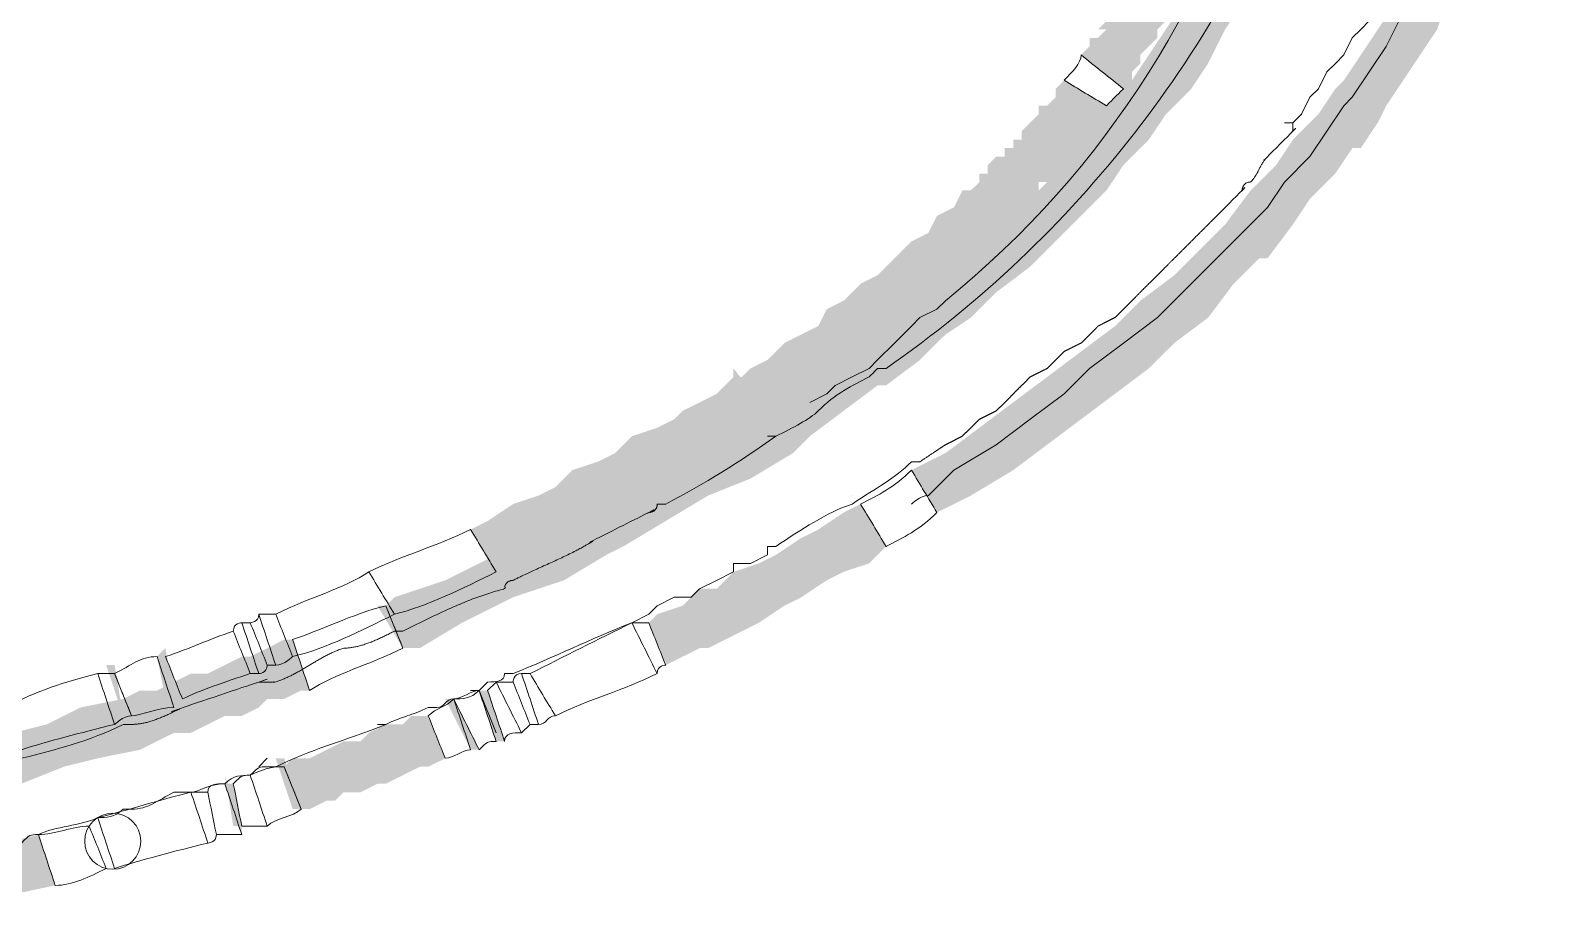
# Model space of a CAD drawing. Header units: millimetres. Extents: x -71336 to -35435, y -26189 to 22712.
# Drawn here: x -39873.334 to -39869.535, y -5449.745 to -5447.526 of the extents above; entities that cross this region are included whole.
import ezdxf
from ezdxf.enums import TextEntityAlignment as Align

# ---------------------------------------------------------------- set-up
doc = ezdxf.new("R2010")
doc.units = ezdxf.units.MM
doc.layers.add('SC - Equipment', color=7, linetype='Continuous', lineweight=13)
doc.styles.get("Standard").update_dxf_attribs({"font": 'arial.ttf', "height": 35})

# ---------------------------------------------------------------- blocks, each defined once
blk = doc.blocks.new('BARCO CLICKSHARE BUTTON WITH TEXT - SCHEMATIC')
at = {"layer": 'SC - Equipment', "lineweight": 0, "transparency": 33554687}
for points in [[(7.8563, -6.981), (7.9417, -6.9383), (8.0271, -6.8743), (8.1125, -6.8102), (8.1979, -6.7462), (8.2833, -6.6821), (8.3687, -6.6181), (8.4327, -6.5541), (8.5181, -6.49), (8.5821, -6.426), (8.6462, -6.3619), (8.6889, -6.4046), (8.6462, -6.3619), (8.6462, -6.3619), (8.7102, -6.2765), (8.7743, -6.2125), (8.817, -6.1484), (8.881, -6.0844), (8.9237, -6.0203), (8.9451, -5.999), (8.9878, -5.9349), (9.0305, -5.8709), (9.0732, -5.8069), (9.0945, -5.7428), (9.1372, -5.6788), (9.1372, -5.6361), (9.1799, -5.572), (9.2013, -5.508), (9.2226, -5.4439), (9.2439, -5.3799), (9.2653, -5.3158), (9.2653, -5.2731), (9.2866, -5.2091), (9.2866, -5.145), (9.308, -5.081), (9.308, -5.0169), (9.308, -4.9529), (9.308, -4.8889), (9.308, -4.8248), (9.308, -4.7608), (9.308, -4.6967), (9.2866, -4.6327), (9.2866, -4.6113), (9.2866, -4.5473), (9.2653, -4.4832), (9.2439, -4.4192), (9.2226, -4.3551), (9.2013, -4.2911), (9.1799, -4.2484), (9.308, -4.2057), (9.3293, -4.227), (9.3293, -4.227), (9.3507, -4.3124), (9.3507, -4.3124), (9.372, -4.3765), (9.372, -4.3765), (9.3934, -4.4405), (9.3934, -4.4405), (9.3934, -4.5046), (9.3934, -4.5046), (9.4147, -4.5686), (9.4147, -4.59), (9.4147, -4.6113), (9.4147, -4.6327), (9.4361, -4.6967), (9.4361, -4.6967), (9.4361, -4.7608), (9.4361, -4.7608), (9.4361, -4.8248), (9.4361, -4.8248), (9.4361, -4.8889), (9.4361, -4.8889), (9.4361, -4.9742), (9.4361, -4.9742), (9.4361, -5.0383), (9.4361, -5.0383), (9.4361, -5.1023), (9.4361, -5.1023), (9.4147, -5.1664), (9.4147, -5.1664), (9.4147, -5.2304), (9.4147, -5.2518), (9.3934, -5.3158), (9.3934, -5.3158), (9.3934, -5.3585), (9.3934, -5.3585), (9.372, -5.4226), (9.372, -5.4226), (9.3507, -5.4866), (9.3507, -5.4866), (9.3293, -5.5507), (9.3293, -5.5507), (9.2866, -5.6361), (9.2866, -5.6361), (9.2653, -5.7001), (9.2653, -5.7001), (9.2439, -5.7215), (9.2439, -5.7428), (9.2013, -5.8069), (9.2013, -5.8069), (9.1799, -5.8709), (9.1799, -5.8709), (9.1372, -5.9349), (9.1372, -5.9349), (9.0945, -5.999), (9.0945, -5.999), (9.0518, -6.063), (9.0518, -6.063), (9.0305, -6.1057), (9.0305, -6.1057), (8.9878, -6.1698), (8.9664, -6.1698), (8.9237, -6.2338), (8.9237, -6.2338), (8.8597, -6.2979), (8.8597, -6.2979), (8.817, -6.3619), (8.817, -6.3619), (8.7529, -6.4473), (8.7529, -6.4473), (8.7316, -6.4473), (8.7316, -6.4473), (8.6675, -6.5114), (8.6675, -6.5114), (8.6035, -6.5968), (8.6035, -6.5968), (8.5181, -6.6608), (8.5181, -6.6608), (8.454, -6.7248), (8.454, -6.7248), (8.3687, -6.7889), (8.3687, -6.7889), (8.2833, -6.8529), (8.2833, -6.8529), (8.1979, -6.917), (8.1979, -6.917), (8.1125, -6.981), (8.1125, -6.981), (8.0057, -7.0451), (7.9203, -7.0878)], [(8.9237, -4.9956), (8.9237, -5.0596), (8.9237, -5.0596), (8.9024, -5.1237), (8.9024, -5.1237), (8.9024, -5.1877), (8.9024, -5.1877), (8.881, -5.2518), (8.881, -5.2518), (8.881, -5.3158), (8.881, -5.3158), (8.881, -5.3372), (8.881, -5.3372), (8.8597, -5.4012), (8.8597, -5.4012), (8.8383, -5.4653), (8.8383, -5.4653), (8.817, -5.5293), (8.817, -5.5293), (8.7743, -5.5934), (8.7743, -5.5934), (8.7529, -5.6788), (8.7529, -5.6788), (8.7529, -5.6788), (8.7529, -5.6788), (8.7102, -5.7428), (8.7102, -5.7428), (8.6889, -5.8069), (8.6889, -5.8069), (8.6462, -5.8709), (8.6462, -5.8709), (8.6035, -5.9563), (8.6035, -5.9563), (8.5608, -6.0203), (8.5608, -6.0203), (8.5608, -6.0203), (8.5608, -6.0203), (8.4967, -6.0844), (8.4967, -6.0844), (8.454, -6.1484), (8.454, -6.1484), (8.39, -6.2125), (8.39, -6.2125), (8.3473, -6.2765), (8.3473, -6.2765), (8.2833, -6.3406), (8.2833, -6.3406), (8.2192, -6.4046), (8.2192, -6.4046), (8.1552, -6.4687), (8.1552, -6.4687), (8.0698, -6.5327), (8.0698, -6.5327), (8.0057, -6.5968), (8.0057, -6.5968), (7.9417, -6.6395), (7.9417, -6.6395), (7.8776, -6.7035), (7.8776, -6.7035), (7.7922, -6.7675), (7.7709, -6.7675), (7.6855, -6.8316), (7.6855, -6.8316), (7.6001, -6.8956), (7.6001, -6.8956), (7.5574, -6.9383), (7.5574, -6.9383), (7.4507, -7.0024), (7.3439, -7.0451), (7.2372, -7.1091), (7.1304, -7.1732), (7.0877, -7.1945), (7.0877, -7.1945), (6.981, -7.2586), (6.8529, -7.3013), (6.7248, -7.3653), (6.6181, -7.4294), (6.5754, -7.4294), (6.5327, -7.3226), (6.554, -7.3013), (6.6821, -7.2586), (6.8102, -7.1945), (6.9169, -7.1305), (7.0237, -7.0878), (7.0664, -7.0664), (7.1731, -7.0024), (7.2799, -6.9383), (7.3866, -6.8743), (7.472, -6.8316), (7.5147, -6.8743), (7.472, -6.8316), (7.5361, -6.7889), (7.5574, -6.8529), (7.5361, -6.7889), (7.6214, -6.7248), (7.7068, -6.6608), (7.7922, -6.6181), (7.8776, -6.5541), (7.9203, -6.5114), (7.9844, -6.4473), (8.0698, -6.3833), (8.1338, -6.3192), (8.1979, -6.2552), (8.2406, -6.1911), (8.3046, -6.1271), (8.3473, -6.063), (8.4113, -5.999), (8.454, -5.9349), (8.454, -5.9349), (8.4967, -5.8709), (8.5394, -5.8069), (8.5608, -5.7428), (8.6035, -5.6788), (8.6248, -5.6361), (8.6462, -5.6147), (8.6675, -5.5507), (8.6889, -5.4866), (8.7102, -5.4226), (8.7316, -5.3585), (8.7529, -5.3158), (8.7529, -5.2945), (8.7743, -5.2304), (8.7743, -5.1664), (8.7743, -5.1023), (8.7956, -5.0383), (8.7956, -4.9743)], [(8.5181, -5.8282), (8.5181, -5.8282), (8.5181, -5.8282), (8.4967, -5.8495), (8.4967, -5.8495), (8.4754, -5.8709), (8.4754, -5.8709), (8.4754, -5.8709), (8.4754, -5.8709), (8.4754, -5.8922), (8.4754, -5.8922), (8.4541, -5.9136), (8.4541, -5.9136), (8.4327, -5.9349), (8.4327, -5.9349), (8.4327, -5.9563), (8.4327, -5.9563), (8.4114, -5.9776), (8.4114, -5.9776), (8.4114, -5.999), (8.4114, -5.999), (8.39, -6.0203), (8.2833, -5.9349), (8.3046, -5.9136), (8.3046, -5.9136), (8.3046, -5.8922), (8.3046, -5.8922), (8.326, -5.8922), (8.326, -5.8922), (8.3473, -5.8709), (8.326, -5.8709), (8.3473, -5.8495), (8.3473, -5.8495), (8.3687, -5.8282), (8.3687, -5.8282), (8.3687, -5.8069), (8.3687, -5.8069), (8.3687, -5.8069), (8.3687, -5.8069), (8.39, -5.7855), (8.39, -5.7855), (8.39, -5.7642), (8.39, -5.7642), (8.4114, -5.7642)], [(8.3473, -6.063), (8.3473, -6.0844), (8.3473, -6.0844), (8.326, -6.1057), (8.326, -6.1057), (8.326, -6.1057), (8.3046, -6.1271), (8.3046, -6.1271), (8.3046, -6.1271), (8.3046, -6.1271), (8.2833, -6.1484), (8.2833, -6.1484), (8.2619, -6.1698), (8.2619, -6.1698), (8.2619, -6.1911), (8.2619, -6.1911), (8.2406, -6.1911), (8.2406, -6.1911), (8.2406, -6.2125), (8.2406, -6.2125), (8.2192, -6.2338), (8.1338, -6.1484), (8.1338, -6.1271), (8.1338, -6.1271), (8.1552, -6.1057), (8.1552, -6.1057), (8.1552, -6.1057), (8.1552, -6.1057), (8.1765, -6.0844), (8.1765, -6.0844), (8.1765, -6.063), (8.1765, -6.063), (8.1979, -6.063), (8.1979, -6.063), (8.2192, -6.0417), (8.2192, -6.0417), (8.2192, -6.0417), (8.2192, -6.0203), (8.2192, -6.0203), (8.2406, -5.999), (8.2406, -5.999), (8.2406, -5.999)], [(8.2192, -6.2338), (8.2192, -6.2338), (8.1979, -6.2552), (8.1979, -6.2552), (8.1765, -6.2552), (8.1765, -6.2765), (8.1552, -6.2979), (8.1552, -6.2979), (8.1552, -6.2979), (8.1552, -6.2979), (8.1338, -6.3192), (8.1338, -6.3192), (8.1338, -6.3406), (8.1125, -6.3406), (8.1125, -6.3406), (8.0911, -6.3619), (8.0911, -6.3619), (8.0698, -6.3833), (7.9844, -6.2765), (8.0057, -6.2765), (8.0057, -6.2765), (8.0271, -6.2552), (8.0271, -6.2338), (8.0271, -6.2338), (8.0484, -6.2338), (8.0484, -6.2338), (8.0484, -6.2125), (8.0484, -6.2125), (8.0698, -6.1911), (8.0698, -6.1911), (8.0911, -6.1911), (8.0911, -6.1698), (8.1125, -6.1698), (8.1125, -6.1698), (8.1125, -6.1484), (8.1338, -6.1484)], [(8.0698, -6.3833), (8.0484, -6.4046), (8.0484, -6.4046), (8.0057, -6.4473), (8.0057, -6.4473), (7.9844, -6.4687), (7.9844, -6.4687), (7.9417, -6.49), (7.9417, -6.49), (7.9203, -6.5327), (7.9203, -6.5327), (7.8776, -6.5541), (7.8776, -6.5541), (7.8349, -6.5968), (7.8349, -6.5968), (7.8136, -6.6181), (7.8136, -6.6181), (7.7709, -6.6608), (7.7709, -6.6608), (7.7282, -6.6821), (7.7282, -6.6821), (7.6855, -6.7035), (7.6855, -6.7035), (7.6428, -6.7462), (7.6428, -6.7462), (7.6001, -6.7675), (7.6001, -6.7675), (7.5574, -6.8102), (7.5574, -6.8102), (7.5147, -6.8316), (7.4934, -6.8529), (7.4293, -6.7462), (7.4507, -6.7248), (7.4934, -6.7035), (7.5361, -6.6608), (7.5788, -6.6395), (7.6214, -6.6181), (7.6428, -6.5754), (7.6855, -6.6395), (7.6428, -6.5754), (7.6855, -6.5541), (7.7282, -6.5968), (7.6855, -6.5541), (7.7282, -6.5114), (7.7709, -6.49), (7.7922, -6.5327), (7.7709, -6.49), (7.7922, -6.4687), (7.8349, -6.426), (7.8563, -6.4046), (7.899, -6.3833), (7.9203, -6.3406), (7.963, -6.3192), (8.0057, -6.3619), (7.963, -6.3192), (7.9844, -6.2765)], [(7.472, -6.8529), (7.4293, -6.8956), (7.4293, -6.8956), (7.3866, -6.917), (7.3866, -6.917), (7.3439, -6.9383), (7.3226, -6.9597), (7.2799, -6.981), (7.2799, -6.981), (7.2372, -7.0237), (7.2372, -7.0237), (7.1731, -7.0451), (7.1731, -7.0451), (7.1304, -7.0664), (7.1304, -7.0664), (7.0664, -7.1091), (7.0664, -7.1091), (7.0237, -7.1305), (7.0237, -7.1305), (6.9596, -7.1518), (6.9596, -7.1518), (6.9169, -7.1945), (6.9169, -7.1945), (6.8529, -7.2159), (6.8529, -7.2159), (6.8102, -7.2372), (6.7462, -7.1305), (6.7889, -7.1091), (6.7889, -7.1091), (6.8529, -7.0664), (6.8529, -7.0664), (6.9169, -7.0451), (6.9383, -7.1091), (6.9169, -7.0451), (6.9596, -7.0237), (6.981, -7.0664), (6.9596, -7.0237), (7.0023, -6.981), (7.045, -7.0451), (7.0023, -6.981), (7.0664, -6.9597), (7.0877, -7.0237), (7.0664, -6.9597), (7.1091, -6.9383), (7.1518, -6.981), (7.1091, -6.9383), (7.1518, -6.8956), (7.2158, -6.8743), (7.2585, -6.8529), (7.2799, -6.8316), (7.3226, -6.8102), (7.3653, -6.7889), (7.408, -6.8316), (7.3653, -6.7889), (7.408, -6.7462)], [(7.1945, -7.3653), (7.2158, -7.344), (7.2799, -7.3226), (7.2799, -7.3226), (7.3226, -7.2799), (7.3653, -7.2799), (7.408, -7.2372), (7.408, -7.2372), (7.472, -7.2159), (7.472, -7.2159), (7.5147, -7.1945), (7.5147, -7.1945), (7.5787, -7.1518), (7.5787, -7.1518), (7.6214, -7.1305), (7.6855, -7.0878), (7.6855, -7.0878), (7.7282, -7.0664), (7.7922, -7.1732), (7.7495, -7.2159), (7.7495, -7.2159), (7.6855, -7.2372), (7.6855, -7.2372), (7.6428, -7.2586), (7.6428, -7.2586), (7.5787, -7.3013), (7.5787, -7.3013), (7.536, -7.3226), (7.536, -7.3226), (7.472, -7.3653), (7.472, -7.3653), (7.4293, -7.3867), (7.3866, -7.408), (7.3439, -7.4294), (7.3226, -7.4294), (7.2799, -7.4507), (7.2372, -7.4721)], [(6.3405, -7.5361), (6.3192, -7.5361), (6.2765, -7.5574), (6.2338, -7.5574), (6.2124, -7.5788), (6.1697, -7.6001), (6.127, -7.6001), (6.0843, -7.6215), (6.0416, -7.6428), (5.9989, -7.6428), (5.9562, -7.6642), (5.9135, -7.6855), (5.8708, -7.5574), (5.9135, -7.5361), (5.9562, -7.5361), (5.9989, -7.5147), (6.0416, -7.4934), (6.0843, -7.4934), (6.127, -7.4721), (6.1697, -7.4507), (6.1911, -7.4507), (6.2338, -7.4294), (6.2765, -7.408), (6.2978, -7.408)], [(5.9136, -7.6855), (5.8068, -7.7069), (5.8068, -7.7069), (5.7214, -7.7282), (5.7214, -7.7282), (5.6147, -7.7709), (5.5933, -7.7709), (5.5079, -7.7923), (5.4866, -7.7923), (5.4012, -7.8136), (5.4012, -7.8136), (5.2944, -7.8563), (5.2944, -7.8563), (5.1877, -7.8777), (5.1877, -7.8777), (5.1023, -7.899), (5.1023, -7.899), (4.9956, -7.9204), (4.9956, -7.9204), (4.8888, -7.9417), (4.8888, -7.9417), (4.7821, -7.9631), (4.7821, -7.9631), (4.6753, -7.9844), (4.6753, -7.9844), (4.6113, -7.9844), (4.5899, -7.8563), (4.654, -7.8563), (4.654, -7.8563), (4.7607, -7.835), (4.7607, -7.835), (4.8675, -7.8136), (4.8675, -7.8136), (4.9742, -7.7923), (4.9742, -7.7923), (5.0596, -7.7709), (5.0596, -7.7709), (5.1663, -7.7496), (5.1877, -7.8136), (5.1663, -7.7496), (5.2731, -7.7282), (5.2731, -7.7923), (5.2731, -7.7282), (5.3585, -7.7069), (5.3798, -7.7496), (5.3585, -7.7069), (5.4652, -7.6642), (5.4866, -7.7282), (5.4652, -7.6642), (5.572, -7.6428), (5.5933, -7.6428), (5.6787, -7.6215), (5.7641, -7.5788), (5.7855, -7.6428), (5.7641, -7.5788), (5.8709, -7.5574)], [(6.2765, -7.7282), (6.2978, -7.7069), (6.3405, -7.7069), (6.3832, -7.6855), (6.3832, -7.6855), (6.4259, -7.6642), (6.4686, -7.6642), (6.49, -7.6428), (6.5327, -7.6215), (6.5754, -7.6215), (6.5967, -7.6001), (6.6394, -7.6001), (6.6821, -7.7069), (6.6394, -7.7282), (6.6181, -7.7282), (6.5754, -7.7496), (6.5327, -7.7709), (6.5113, -7.7709), (6.4686, -7.7923), (6.4259, -7.7923), (6.4046, -7.8136), (6.3832, -7.8136), (6.3405, -7.835), (6.3192, -7.835)], [(5.3798, -7.9631, 0.012678), (5.6574, -7.899), (5.6574, -7.899), (5.7001, -8.0271), (5.7001, -8.0271, 0.012678), (5.4225, -8.0912), (5.4225, -8.0912)]]:
    blk.add_hatch(color=7, dxfattribs=at).paths.add_polyline_path(points)
at = {"layer": 'SC - Equipment', "color": 7, "lineweight": 0, "transparency": 33554687}
for points in [[(9.0945, -5.8282), (9.0518, -5.9136), (9.0091, -5.9776), (8.9664, -6.0417), (8.9451, -6.063), (8.9024, -6.1271), (8.8597, -6.1911), (8.7956, -6.2552), (8.7529, -6.3192), (8.6889, -6.3833), (8.6675, -6.4046), (8.6035, -6.4687), (8.5394, -6.5327), (8.4754, -6.5968), (8.39, -6.6608), (8.3046, -6.7248), (8.2406, -6.7889), (8.1552, -6.8529), (8.0698, -6.917), (7.963, -6.981), (7.899, -7.0451)], [(9.0305, -5.8069), (9.0091, -5.8069), (9.0091, -5.8495), (8.9878, -5.8709), (8.9664, -5.8922), (8.9451, -5.9349), (8.9237, -5.9563), (8.9024, -5.9776), (8.881, -6.0203), (8.8597, -6.0417), (8.8383, -6.0844), (8.817, -6.1057)], [(8.817, -6.1057), (8.817, -6.1057)], [(7.5147, -6.8956), (7.5147, -6.8956)], [(7.7068, -7.0451), (7.7068, -7.0451)], [(7.7068, -7.0664), (7.7068, -7.0664)], [(7.4934, -7.1732), (7.4934, -7.1945), (7.4507, -7.2159), (7.408, -7.2159), (7.408, -7.2372), (7.3653, -7.2586), (7.3226, -7.2799), (7.3012, -7.3013), (7.2585, -7.3013), (7.2158, -7.3226), (7.1945, -7.344), (7.1518, -7.3653)], [(6.7675, -7.5361), (6.7675, -7.5361), (6.7461, -7.5361)], [(6.5327, -7.6215), (6.5327, -7.6215), (6.5113, -7.6215)], [(6.2338, -7.7069), (6.2124, -7.7282)], [(5.8708, -7.835), (5.8708, -7.835)]]:
    blk.add_lwpolyline(points, dxfattribs=at)
for points in [[(8.7529, -5.2731, -0.164727), (7.9417, -6.5541), (7.9203, -6.5754), (7.8776, -6.5968), (7.8563, -6.6181), (7.8349, -6.6395), (7.8136, -6.6608), (7.7709, -6.7035), (7.7495, -6.7248), (7.7068, -6.7462), (7.6641, -6.7675), (7.6428, -6.7889), (7.6001, -6.8102)], [(7.4934, -6.8956), (7.5147, -6.8956, -0.034442), (7.2372, -7.0664)]]:
    blk.add_lwpolyline(points, format="xyb", dxfattribs=at)
for points in [[(6.5754, -7.4294), (6.5754, -7.4294), (6.5327, -7.3226), (6.5327, -7.3226)], [(6.5754, -7.3867), (6.554, -7.3867)], [(5.8922, -7.6001), (5.8922, -7.6001), (5.8495, -7.4934), (5.8495, -7.4934)], [(6.7035, -7.5574), (6.7035, -7.5574)], [(6.7675, -7.5361), (6.7675, -7.5361), (6.8102, -7.6428), (6.8102, -7.6428)], [(5.8922, -7.6215), (5.8708, -7.6215)], [(6.2765, -7.7282), (6.2765, -7.7282), (6.3192, -7.835), (6.3192, -7.835)]]:
    blk.add_lwpolyline(points, close=True, dxfattribs=at)
blk.add_circle((5.8449, -7.9158), 0.0706, dxfattribs=at)
blk.add_arc((6.16, -4.376), 2.8603, 304.7963, 339.4537, dxfattribs=at)
for points, knots in [([(8.2833, -5.9349), (8.3188, -5.9634), (8.3544, -5.9919), (8.39, -6.0203), (8.3686, -6.0417), (8.3686, -6.0417), (8.3473, -6.063), (8.3117, -6.0417), (8.2761, -6.0203), (8.2406, -5.999), (8.2619, -5.9776), (8.2833, -5.9563), (8.2833, -5.9349)], [0, 0, 0, 0, 1, 1, 1, 2, 2, 2, 3, 3, 3, 4, 4, 4, 4]), ([(7.5147, -6.8956), (7.5574, -6.8743), (7.6001, -6.8529), (7.6214, -6.8316), (7.6641, -6.7889), (7.7068, -6.7675), (7.7495, -6.7462), (7.7495, -6.7462), (7.7495, -6.7462), (7.7709, -6.7248), (7.7709, -6.7248), (7.7709, -6.7248), (7.7922, -6.7248)], [0, 0, 0, 0, 1, 1, 1, 2, 2, 2, 3, 3, 3, 4, 4, 4, 4]), ([(7.4934, -7.1732), (7.5147, -7.1732), (7.5147, -7.1732), (7.5147, -7.1732), (7.5787, -7.1305), (7.6428, -7.0878), (7.7068, -7.0664), (7.7709, -7.0237), (7.8136, -7.0024), (7.8563, -6.9597)], [0, 0, 0, 0, 1, 1, 1, 2, 2, 2, 3, 3, 3, 3]), ([(7.8563, -6.981), (7.8776, -7.0166), (7.899, -7.0522), (7.9203, -7.0878), (7.8776, -7.1305), (7.8349, -7.1518), (7.7922, -7.1732), (7.7709, -7.1376), (7.7495, -7.102), (7.7282, -7.0664), (7.7709, -7.0451), (7.8136, -7.0237), (7.8563, -6.981)], [0, 0, 0, 0, 1, 1, 1, 2, 2, 2, 3, 3, 3, 4, 4, 4, 4]), ([(6.7461, -7.1305), (6.7675, -7.1661), (6.7888, -7.2016), (6.8102, -7.2372), (6.7248, -7.2799), (6.6394, -7.3226), (6.554, -7.344), (6.5327, -7.3084), (6.5113, -7.2728), (6.49, -7.2372), (6.5754, -7.1945), (6.6608, -7.1732), (6.7461, -7.1305)], [0, 0, 0, 0, 1, 1, 1, 2, 2, 2, 3, 3, 3, 4, 4, 4, 4]), ([(6.49, -7.2372), (6.5113, -7.2728), (6.5327, -7.3084), (6.554, -7.344), (6.4686, -7.3867), (6.3832, -7.4294), (6.2978, -7.4507), (6.2836, -7.4151), (6.2694, -7.3795), (6.2551, -7.344), (6.3405, -7.3013), (6.4259, -7.2799), (6.49, -7.2372)], [0, 0, 0, 0, 1, 1, 1, 2, 2, 2, 3, 3, 3, 4, 4, 4, 4]), ([(6.5327, -7.3226), (6.5469, -7.3582), (6.5611, -7.3938), (6.5754, -7.4294), (6.49, -7.4721), (6.4046, -7.4934), (6.3405, -7.5361), (6.3263, -7.4934), (6.3121, -7.4507), (6.2978, -7.408), (6.3619, -7.3867), (6.4473, -7.344), (6.5327, -7.3226)], [0, 0, 0, 0, 1, 1, 1, 2, 2, 2, 3, 3, 3, 4, 4, 4, 4]), ([(5.4652, -7.9417), (5.4866, -7.9417), (5.5293, -7.9417), (5.5506, -7.9204), (5.572, -7.9204), (5.5933, -7.9204), (5.6147, -7.9204), (5.636, -7.899), (5.636, -7.899), (5.6574, -7.899), (5.7001, -7.8777), (5.7641, -7.8777), (5.8068, -7.8563), (5.8282, -7.8563), (5.8495, -7.8563), (5.8708, -7.835), (5.878, -7.835), (5.8851, -7.835), (5.8922, -7.835), (5.9349, -7.835), (5.9562, -7.8136), (5.9989, -7.7923), (6.0203, -7.7923), (6.0203, -7.7923), (6.0416, -7.7923), (6.063, -7.7923), (6.0843, -7.7709), (6.127, -7.7709), (6.1484, -7.7496), (6.1697, -7.7496), (6.1911, -7.7496), (6.2124, -7.7282), (6.2124, -7.7282), (6.2338, -7.7282), (6.2409, -7.7282), (6.248, -7.7282), (6.2551, -7.7282), (6.3405, -7.6855), (6.4259, -7.6642), (6.5327, -7.6215), (6.5754, -7.6001), (6.5967, -7.6001), (6.6394, -7.5788), (6.6394, -7.5788), (6.6608, -7.5788), (6.6608, -7.5788), (6.6821, -7.5788), (6.6821, -7.5574), (6.7035, -7.5574), (6.7248, -7.5574), (6.7461, -7.5361), (6.7675, -7.5361), (6.7888, -7.5147), (6.7888, -7.5147), (6.7888, -7.5147), (6.8102, -7.5147), (6.8315, -7.5147), (6.8315, -7.4934), (6.8529, -7.4934), (6.8529, -7.4934), (6.8529, -7.4934), (6.9596, -7.4507), (7.045, -7.408), (7.1518, -7.3653)], [0, 0, 0, 0, 1, 1, 1, 2, 2, 2, 3, 3, 3, 4, 4, 4, 5, 5, 5, 6, 6, 6, 7, 7, 7, 8, 8, 8, 9, 9, 9, 10, 10, 10, 11, 11, 11, 12, 12, 12, 13, 13, 13, 14, 14, 14, 15, 15, 15, 16, 16, 16, 17, 17, 17, 18, 18, 18, 19, 19, 19, 20, 20, 20, 21, 21, 21, 21]), ([(6.1697, -7.3653), (6.184, -7.408), (6.1982, -7.4507), (6.2124, -7.4934), (6.2124, -7.4934), (6.2124, -7.4934), (6.1911, -7.4934), (6.1768, -7.4578), (6.1626, -7.4222), (6.1484, -7.3867), (6.1484, -7.3653), (6.1697, -7.3653), (6.1697, -7.3653)], [0, 0, 0, 0, 1, 1, 1, 2, 2, 2, 3, 3, 3, 4, 4, 4, 4]), ([(6.1911, -7.3653), (6.2053, -7.4009), (6.2195, -7.4365), (6.2338, -7.4721), (6.2338, -7.4934), (6.2124, -7.4934), (6.2124, -7.4934), (6.1982, -7.4507), (6.184, -7.408), (6.1697, -7.3653), (6.1697, -7.3653), (6.1911, -7.3653), (6.1911, -7.3653)], [0, 0, 0, 0, 1, 1, 1, 2, 2, 2, 3, 3, 3, 4, 4, 4, 4]), ([(6.2124, -7.344), (6.2267, -7.3867), (6.2409, -7.4294), (6.2551, -7.4721), (6.2551, -7.4721), (6.2338, -7.4721), (6.2338, -7.4721), (6.2195, -7.4365), (6.2053, -7.4009), (6.1911, -7.3653), (6.1911, -7.3653), (6.2124, -7.3653), (6.2124, -7.344)], [0, 0, 0, 0, 1, 1, 1, 2, 2, 2, 3, 3, 3, 4, 4, 4, 4]), ([(6.2551, -7.344), (6.2694, -7.3795), (6.2836, -7.4151), (6.2978, -7.4507), (6.2978, -7.4507), (6.2765, -7.4721), (6.2551, -7.4721), (6.2409, -7.4294), (6.2267, -7.3867), (6.2124, -7.344), (6.2338, -7.344), (6.2551, -7.344), (6.2551, -7.344)], [0, 0, 0, 0, 1, 1, 1, 2, 2, 2, 3, 3, 3, 4, 4, 4, 4]), ([(7.1518, -7.3653), (7.1731, -7.408), (7.1945, -7.4507), (7.2158, -7.4934), (7.1304, -7.5361), (7.045, -7.5574), (6.9596, -7.6001), (6.9383, -7.5646), (6.9169, -7.529), (6.8956, -7.4934), (6.981, -7.4507), (7.0664, -7.408), (7.1518, -7.3653)], [0, 0, 0, 0, 1, 1, 1, 2, 2, 2, 3, 3, 3, 4, 4, 4, 4]), ([(7.1945, -7.3653), (7.2087, -7.4009), (7.2229, -7.4365), (7.2372, -7.4721), (7.2372, -7.4721), (7.2158, -7.4721), (7.2158, -7.4934), (7.1945, -7.4507), (7.1731, -7.408), (7.1518, -7.3653), (7.1731, -7.3653), (7.1731, -7.3653), (7.1945, -7.3653)], [0, 0, 0, 0, 1, 1, 1, 2, 2, 2, 3, 3, 3, 4, 4, 4, 4]), ([(6.1484, -7.3867), (6.1626, -7.4222), (6.1768, -7.4578), (6.1911, -7.4934), (6.127, -7.5147), (6.063, -7.5361), (6.0203, -7.5574), (6.0061, -7.5219), (5.9918, -7.4863), (5.9776, -7.4507), (6.0416, -7.4294), (6.0843, -7.408), (6.1484, -7.3867)], [0, 0, 0, 0, 1, 1, 1, 2, 2, 2, 3, 3, 3, 4, 4, 4, 4]), ([(5.9563, -7.4507), (5.9705, -7.4934), (5.9847, -7.5361), (5.9989, -7.5788), (5.9563, -7.5788), (5.9136, -7.6001), (5.8922, -7.6001), (5.878, -7.5646), (5.8637, -7.529), (5.8495, -7.4934), (5.8922, -7.4721), (5.9136, -7.4507), (5.9563, -7.4507)], [0, 0, 0, 0, 1, 1, 1, 2, 2, 2, 3, 3, 3, 4, 4, 4, 4]), ([(5.8068, -7.4934), (5.821, -7.5361), (5.8353, -7.5788), (5.8495, -7.6215), (5.7641, -7.6428), (5.6787, -7.6642), (5.6147, -7.6855), (5.6004, -7.65), (5.5862, -7.6144), (5.572, -7.5788), (5.6574, -7.5361), (5.7214, -7.5147), (5.8068, -7.4934)], [0, 0, 0, 0, 1, 1, 1, 2, 2, 2, 3, 3, 3, 4, 4, 4, 4]), ([(5.8495, -7.4934), (5.8637, -7.529), (5.878, -7.5646), (5.8922, -7.6001), (5.8708, -7.6001), (5.8495, -7.6215), (5.8495, -7.6215), (5.8353, -7.5788), (5.821, -7.5361), (5.8068, -7.4934), (5.8281, -7.4934), (5.8281, -7.4934), (5.8495, -7.4934)], [0, 0, 0, 0, 1, 1, 1, 2, 2, 2, 3, 3, 3, 4, 4, 4, 4]), ([(6.8102, -7.5147), (6.8315, -7.5574), (6.8529, -7.6001), (6.8742, -7.6428), (6.8529, -7.6428), (6.8315, -7.6428), (6.8315, -7.6642), (6.8173, -7.6215), (6.8031, -7.5788), (6.7888, -7.5361), (6.7888, -7.5361), (6.8102, -7.5147), (6.8102, -7.5147)], [0, 0, 0, 0, 1, 1, 1, 2, 2, 2, 3, 3, 3, 4, 4, 4, 4]), ([(6.8529, -7.5147), (6.8671, -7.5503), (6.8814, -7.5859), (6.8956, -7.6215), (6.8956, -7.6215), (6.8742, -7.6428), (6.8742, -7.6428), (6.8529, -7.6001), (6.8315, -7.5574), (6.8102, -7.5147), (6.8315, -7.5147), (6.8315, -7.5147), (6.8529, -7.5147)], [0, 0, 0, 0, 1, 1, 1, 2, 2, 2, 3, 3, 3, 4, 4, 4, 4]), ([(6.8742, -7.4934), (6.8885, -7.5361), (6.9027, -7.5788), (6.9169, -7.6215), (6.9169, -7.6215), (6.8956, -7.6215), (6.8956, -7.6215), (6.8814, -7.5859), (6.8671, -7.5503), (6.8529, -7.5147), (6.8529, -7.5147), (6.8529, -7.4934), (6.8742, -7.4934)], [0, 0, 0, 0, 1, 1, 1, 2, 2, 2, 3, 3, 3, 4, 4, 4, 4]), ([(6.8956, -7.4934), (6.9169, -7.529), (6.9383, -7.5646), (6.9596, -7.6001), (6.9383, -7.6001), (6.9383, -7.6215), (6.9169, -7.6215), (6.9027, -7.5788), (6.8885, -7.5361), (6.8742, -7.4934), (6.8742, -7.4934), (6.8956, -7.4934), (6.8956, -7.4934)], [0, 0, 0, 0, 1, 1, 1, 2, 2, 2, 3, 3, 3, 4, 4, 4, 4]), ([(6.7034, -7.5574), (6.7177, -7.6001), (6.7319, -7.6428), (6.7461, -7.6855), (6.7248, -7.6855), (6.7034, -7.7069), (6.6821, -7.7069), (6.6679, -7.6713), (6.6536, -7.6357), (6.6394, -7.6001), (6.6607, -7.5788), (6.6821, -7.5788), (6.7034, -7.5574)], [0, 0, 0, 0, 1, 1, 1, 2, 2, 2, 3, 3, 3, 4, 4, 4, 4]), ([(6.7675, -7.5361), (6.7817, -7.5788), (6.796, -7.6215), (6.8102, -7.6642), (6.7888, -7.6642), (6.7888, -7.6642), (6.7675, -7.6855), (6.7462, -7.6428), (6.7248, -7.6001), (6.7035, -7.5574), (6.7248, -7.5574), (6.7462, -7.5574), (6.7675, -7.5361)], [0, 0, 0, 0, 1, 1, 1, 2, 2, 2, 3, 3, 3, 4, 4, 4, 4]), ([(5.0169, -7.8563), (5.0383, -7.8563), (5.0383, -7.8563), (5.0596, -7.8563), (5.0809, -7.835), (5.0809, -7.835), (5.1023, -7.835), (5.145, -7.835), (5.209, -7.8136), (5.2517, -7.7923), (5.2517, -7.7923), (5.2731, -7.7923), (5.2731, -7.7923), (5.3371, -7.7923), (5.3798, -7.7709), (5.4225, -7.7496), (5.4866, -7.7496), (5.5506, -7.7282), (5.6147, -7.7069), (5.7001, -7.6855), (5.7855, -7.6642), (5.8708, -7.6215)], [0, 0, 0, 0, 1, 1, 1, 2, 2, 2, 3, 3, 3, 4, 4, 4, 5, 5, 5, 6, 6, 6, 7, 7, 7, 7]), ([(6.1911, -7.7496), (6.2053, -7.7923), (6.2195, -7.835), (6.2338, -7.8777), (6.2124, -7.8777), (6.1911, -7.8777), (6.1697, -7.8777), (6.1626, -7.8421), (6.1555, -7.8065), (6.1484, -7.7709), (6.1697, -7.7496), (6.1697, -7.7496), (6.1911, -7.7496)], [0, 0, 0, 0, 1, 1, 1, 2, 2, 2, 3, 3, 3, 4, 4, 4, 4]), ([(6.2765, -7.7282), (6.2907, -7.7638), (6.3049, -7.7994), (6.3192, -7.835), (6.2978, -7.8563), (6.2551, -7.8563), (6.2338, -7.8777), (6.2195, -7.835), (6.2053, -7.7923), (6.1911, -7.7496), (6.2338, -7.7282), (6.2551, -7.7282), (6.2765, -7.7282)], [0, 0, 0, 0, 1, 1, 1, 2, 2, 2, 3, 3, 3, 4, 4, 4, 4]), ([(6.127, -7.7709), (6.1413, -7.8136), (6.1555, -7.8563), (6.1697, -7.899), (6.1484, -7.899), (6.127, -7.899), (6.1057, -7.899), (6.0986, -7.8634), (6.0915, -7.8279), (6.0843, -7.7923), (6.0843, -7.7709), (6.1057, -7.7709), (6.127, -7.7709)], [0, 0, 0, 0, 1, 1, 1, 2, 2, 2, 3, 3, 3, 4, 4, 4, 4]), ([(6.0416, -7.7923), (6.0559, -7.835), (6.0701, -7.8777), (6.0843, -7.9204), (5.9989, -7.9417), (5.9135, -7.9631), (5.8495, -7.9844), (5.8353, -7.9417), (5.821, -7.899), (5.8068, -7.8563), (5.8922, -7.835), (5.9562, -7.8136), (6.0416, -7.7923)], [0, 0, 0, 0, 1, 1, 1, 2, 2, 2, 3, 3, 3, 4, 4, 4, 4]), ([(6.0843, -7.7923), (6.0915, -7.8279), (6.0986, -7.8634), (6.1057, -7.899), (6.1057, -7.9204), (6.0843, -7.9204), (6.0843, -7.9204), (6.0701, -7.8777), (6.0559, -7.835), (6.0416, -7.7923), (6.063, -7.7923), (6.063, -7.7923), (6.0843, -7.7923)], [0, 0, 0, 0, 1, 1, 1, 2, 2, 2, 3, 3, 3, 4, 4, 4, 4]), ([(5.7855, -7.8777), (5.7997, -7.9133), (5.8139, -7.9488), (5.8282, -7.9844), (5.7855, -8.0058), (5.7428, -8.0271), (5.7001, -8.0271), (5.6858, -7.9844), (5.6716, -7.9417), (5.6574, -7.899), (5.7001, -7.899), (5.7428, -7.8777), (5.7855, -7.8777)], [0, 0, 0, 0, 1, 1, 1, 2, 2, 2, 3, 3, 3, 4, 4, 4, 4])]:
    blk.add_open_spline(points, degree=3, knots=knots, dxfattribs=at)
for points, weights, knots in [([(7.8563, -6.9597), (7.8634, -6.9597), (7.8705, -6.9597), (7.8776, -6.9597), (7.899, -6.9454), (7.9203, -6.9312), (7.9417, -6.917), (7.9559, -6.9099), (7.9701, -6.9028), (7.9844, -6.8956), (7.9986, -6.8814), (8.0128, -6.8672), (8.0271, -6.8529), (8.0413, -6.8458), (8.0555, -6.8387), (8.0698, -6.8316), (8.084, -6.8174), (8.0982, -6.8031), (8.1125, -6.7889), (8.1267, -6.7747), (8.1409, -6.7604), (8.1552, -6.7462), (8.1694, -6.7391), (8.1836, -6.732), (8.1979, -6.7248), (8.2121, -6.7106), (8.2263, -6.6964), (8.2406, -6.6821), (8.2548, -6.675), (8.269, -6.6679), (8.2833, -6.6608), (8.2975, -6.6466), (8.3117, -6.6323), (8.326, -6.6181), (8.3402, -6.611), (8.3544, -6.6039), (8.3687, -6.5968), (8.3829, -6.5825), (8.3971, -6.5683), (8.4114, -6.5541), (8.4185, -6.5469), (8.4256, -6.5398), (8.4327, -6.5327), (8.4469, -6.5185), (8.4612, -6.5042), (8.4754, -6.49), (8.4896, -6.4758), (8.5039, -6.4615), (8.5181, -6.4473), (8.5537, -6.4117), (8.5893, -6.3762), (8.6248, -6.3406), (8.6462, -6.3192), (8.6675, -6.2979), (8.6889, -6.2765), (8.6889, -6.2765), (8.6889, -6.2552), (8.7102, -6.2552), (8.7316, -6.2338), (8.7316, -6.2125), (8.7529, -6.1911), (8.7743, -6.1698), (8.7956, -6.1484), (8.817, -6.1271), (8.817, -6.1271), (8.817, -6.1057), (8.817, -6.1057), (8.8099, -6.1057), (8.8027, -6.1057), (8.7956, -6.1057)], [1, 1, 1, 1, 1, 1, 1, 1, 1, 1, 1, 1, 1, 1, 1, 1, 1, 1, 1, 1, 1, 1, 1, 1, 1, 1, 1, 1, 1, 1, 1, 1, 1, 1, 1, 1, 1, 1, 1, 1, 1, 1, 1, 1, 1, 1, 1, 1, 1, 1, 1, 1, 0.999999999997, 0.999999999997, 1, 1, 1, 1, 1, 1, 1, 0.999999999792, 0.999999999792, 1, 1, 1, 1, 1, 1, 1], [0, 0, 0, 0, 1, 1, 1, 2, 2, 2, 3, 3, 3, 4, 4, 4, 5, 5, 5, 6, 6, 6, 7, 7, 7, 8, 8, 8, 9, 9, 9, 10, 10, 10, 11, 11, 11, 12, 12, 12, 13, 13, 13, 14, 14, 14, 15, 15, 15, 16, 16, 16, 17, 17, 17, 17.000006, 17.000006, 17.000006, 18.000006, 18.000006, 18.000006, 19.000006, 19.000006, 19.000006, 19.000056, 19.000056, 19.000056, 20.000056, 20.000056, 20.000056, 21.000056, 21.000056, 21.000056, 21.000056]), ([(6.5754, -7.3867), (6.6608, -7.344), (6.7461, -7.3013), (6.8315, -7.2799), (6.8315, -7.2586), (6.8529, -7.2586), (6.8529, -7.2586), (6.9383, -7.2159), (7.0023, -7.1945), (7.0664, -7.1518), (7.1091, -7.1305), (7.1518, -7.1091), (7.1945, -7.0878), (7.1945, -7.0878), (7.2158, -7.0878), (7.2158, -7.0664), (7.2158, -7.0664), (7.2372, -7.0664), (7.2372, -7.0664)], [1, 1, 1, 1, 1, 1, 1, 1, 1, 1, 0.99999999989, 0.99999999989, 1, 1, 1, 1, 1, 1, 1], [0, 0, 0, 0, 1, 1, 1, 2, 2, 2, 3, 3, 3, 3.000036, 3.000036, 3.000036, 4.000036, 4.000036, 4.000036, 5.000036, 5.000036, 5.000036, 5.000036]), ([(5.8922, -7.6215), (5.9349, -7.6215), (5.9776, -7.6001), (6.0203, -7.5788), (6.0843, -7.5574), (6.1484, -7.5361), (6.2124, -7.5147), (6.2124, -7.5147), (6.2338, -7.5147), (6.2338, -7.5147), (6.2338, -7.5147), (6.2338, -7.5147), (6.2551, -7.5147), (6.3192, -7.4934), (6.3619, -7.4507), (6.4259, -7.4294), (6.4686, -7.4294), (6.5113, -7.408), (6.554, -7.3867)], [1, 1, 1, 1, 0.999999999992, 0.999999999992, 1, 1, 1, 1, 1, 1, 1, 1, 1, 1, 1, 1, 1], [0, 0, 0, 0, 1, 1, 1, 1.00001, 1.00001, 1.00001, 2.00001, 2.00001, 2.00001, 3.00001, 3.00001, 3.00001, 4.00001, 4.00001, 4.00001, 5.00001, 5.00001, 5.00001, 5.00001])]:
    blk.add_rational_spline(points, weights, degree=3, knots=knots, dxfattribs=at)
blk.add_open_spline([(7.8563, -7.0664), (7.8563, -7.0664), (7.8776, -7.0451), (7.899, -7.0451)], degree=3, dxfattribs=at)
for points in [[(7.4934, -6.8316), (7.472, -6.8529), (7.408, -6.7248), (7.408, -6.7462)], [(7.4934, -6.8529), (7.4934, -6.8529), (7.4293, -6.7462), (7.408, -6.7462)], [(6.5754, -7.4294), (6.5754, -7.4294), (6.5327, -7.3226), (6.5113, -7.3226)], [(5.9989, -7.5574), (5.9776, -7.5574), (5.9776, -7.4294), (5.9562, -7.4507)], [(5.8708, -7.6001), (5.8708, -7.6001), (5.8495, -7.4721), (5.8282, -7.4721)], [(6.0203, -7.5574), (5.9989, -7.5788), (5.9776, -7.4507), (5.9562, -7.4507)], [(6.6821, -7.5574), (6.7035, -7.5574), (6.7461, -7.6855), (6.7461, -7.6642)], [(6.7035, -7.5574), (6.7035, -7.5574), (6.7461, -7.6855), (6.7675, -7.6855)], [(6.7675, -7.5361), (6.7888, -7.5361), (6.8102, -7.6642), (6.8315, -7.6642)], [(6.2551, -7.7069), (6.2765, -7.7069), (6.2978, -7.835), (6.3192, -7.835)], [(6.127, -7.7496), (6.127, -7.7496), (6.1484, -7.8777), (6.1697, -7.8777)], [(6.127, -7.7709), (6.1484, -7.7709), (6.1697, -7.899), (6.1697, -7.8777)]]:
    blk.add_solid(points, dxfattribs=at)
at = {"ltscale": 5}
for tag, p in [('MAKE', (0, 10.9753)), ('MODEL', (0, 5.9753))]:
    blk.add_attdef(tag, text='', height=2.5, dxfattribs=at).set_placement(p, align=Align.MIDDLE_CENTER)
at = {"ltscale": 5, "flags": 1}
for tag, p in [('ROOM_TYPE', (45, -5)), ('LOCATION', (45, -10)), ('RACK_EQUIPMENT_(Y/N)', (45, -15)), ('IP_(Y/N)', (45, -30)), ('POE(WATT)', (45, -35)), ('AMP(@240V)', (45, -40)), ('WATT', (45, -45)), ('BTU/H', (45, -50)), ('WEIGHT(KG)', (45, -55)), ('TRANSFORMER_TAPS', (45, -60))]:
    blk.add_attdef(tag, p, '', height=2.5, dxfattribs=at)
for tag, p in [('DESCRIPTION', (56.9608, -23.892)), ('BRACKET', (53.1547, -63.4953))]:
    blk.add_attdef(tag, text='', height=2.5, dxfattribs=at).set_placement(p, align=Align.MIDDLE_CENTER)

msp = doc.modelspace()

# ---------------------------------------------------------------- block references
at = {"ltscale": 5}
msp.add_blockref('BARCO CLICKSHARE BUTTON WITH TEXT - SCHEMATIC', (-39878.9709, -5441.6538), dxfattribs=at)

doc.saveas('drawing.dxf')
